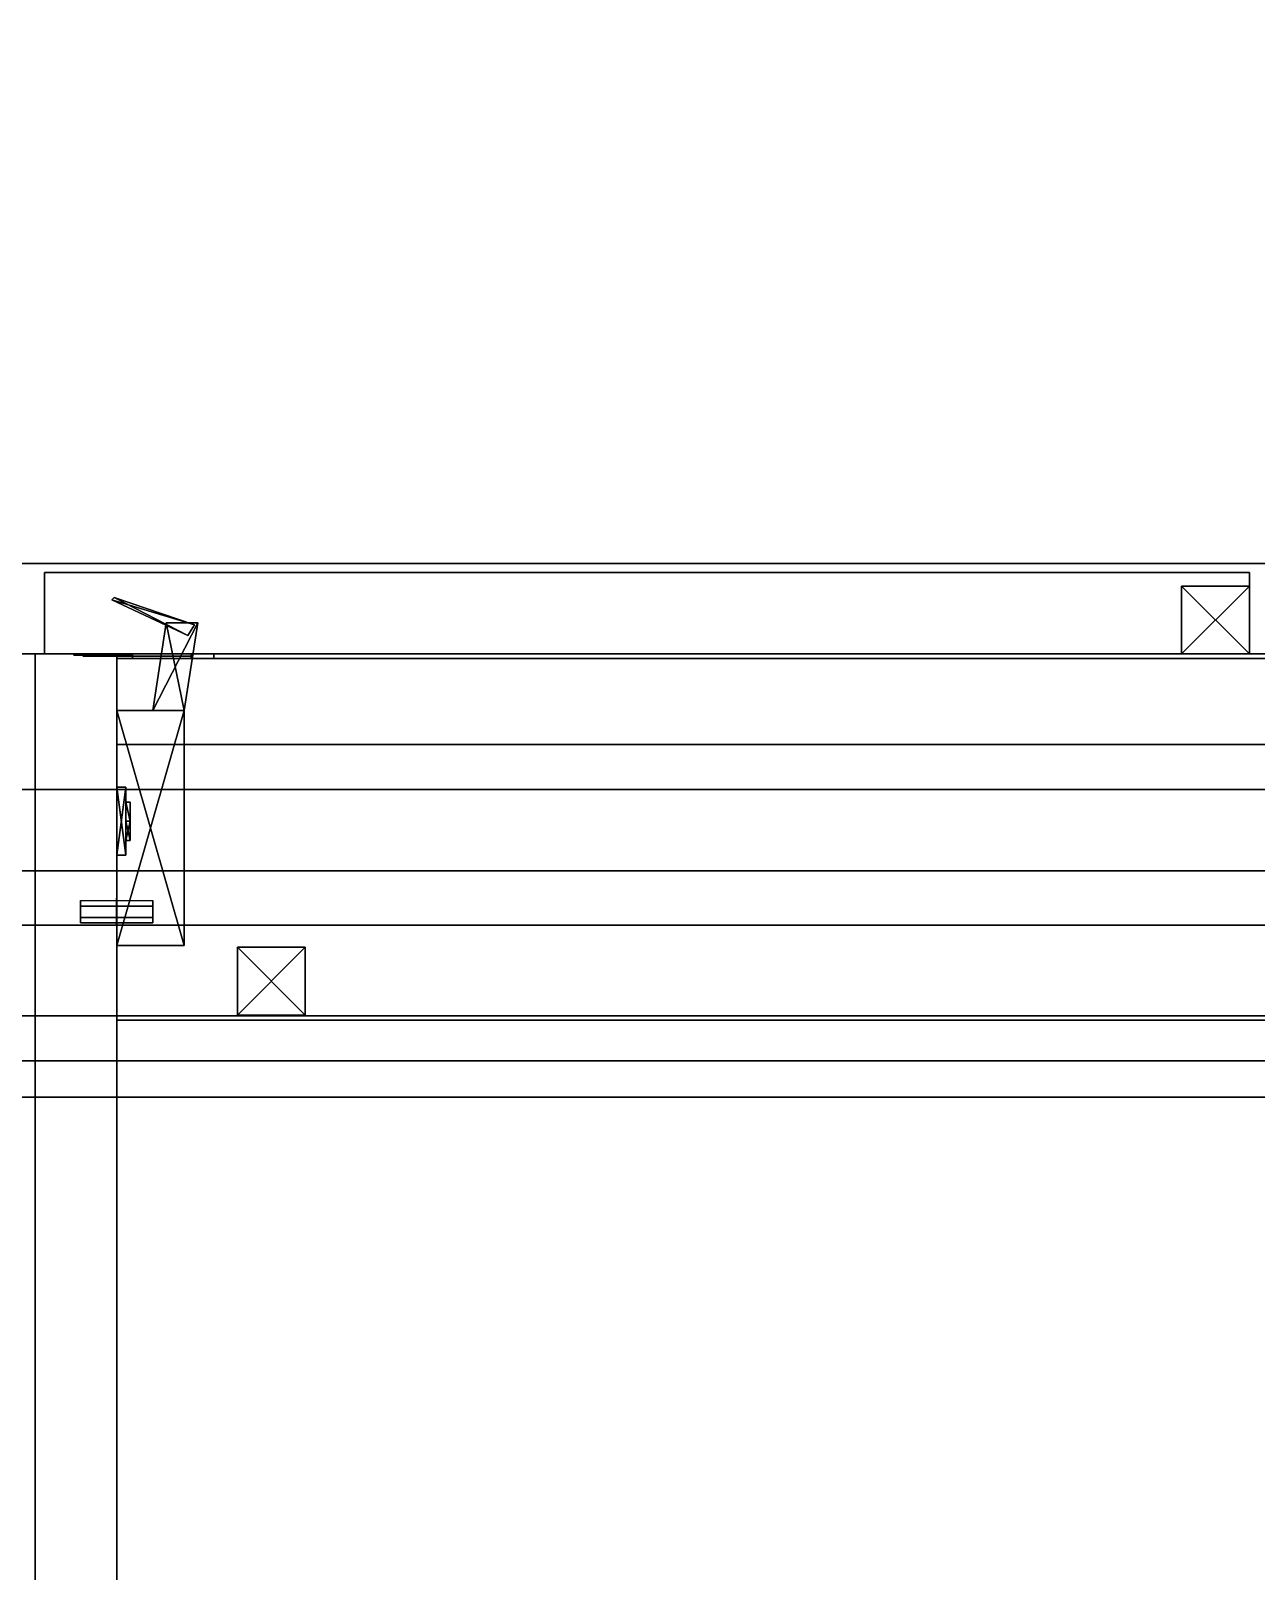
# Model space of a CAD drawing. Extents: x 0 to 7800, y -5130 to 1.
# Drawn here: x 2592.7 to 2863.7, y -1921.8 to -1581.2 of the extents above; entities that cross this region are included whole.
import ezdxf

# ---------------------------------------------------------------- set-up
doc = ezdxf.new("R2010")
doc.units = 0
for name, color, linetype in [('LAYER0', 7, 'CONTINUOUS'), ('LAYER1', 7, 'CONTINUOUS'), ('LAYER1083', 253, 'CONTINUOUS'), ('LAYER1085', 253, 'CONTINUOUS'), ('LAYER1086', 253, 'CONTINUOUS'), ('LAYER1087', 253, 'CONTINUOUS'), ('LAYER1091', 7, 'CONTINUOUS'), ('LAYER1132', 35, 'CONTINUOUS'), ('LAYER1138', 253, 'CONTINUOUS'), ('LAYER1140', 35, 'CONTINUOUS'), ('LAYER2', 7, 'CONTINUOUS'), ('LAYER321', 253, 'CONTINUOUS'), ('LAYER913', 7, 'CONTINUOUS'), ('LAYER930', 7, 'CONTINUOUS'), ('LAYER931', 7, 'CONTINUOUS'), ('LAYER934', 7, 'CONTINUOUS'), ('LAYER937', 254, 'CONTINUOUS'), ('LAYER939', 28, 'CONTINUOUS'), ('LAYER940', 253, 'CONTINUOUS'), ('LAYER941', 28, 'CONTINUOUS'), ('LAYER942', 253, 'CONTINUOUS'), ('LAYER943', 253, 'CONTINUOUS'), ('LAYER944', 253, 'CONTINUOUS'), ('LAYER945', 253, 'CONTINUOUS')]:
    doc.layers.add(name, color=color, linetype=linetype)

msp = doc.modelspace()

# ---------------------------------------------------------------- linework, layer by layer
at = {"layer": 'LAYER0'}
for points, invisible_edges in [([(1025.693, -1555.002, -5), (4030.693, -54.002, -5), (1412.693, -4773.002, -5), (1025.693, -1555.002, -5)], 7), ([(1025.693, -54.002), (1412.693, -4773.002), (4030.693, -54.002), (1025.693, -54.002)], 3), ([(1412.693, -4773.002, -5), (4030.693, -54.002, -5), (1412.693, -5130.002, -5), (1412.693, -4773.002, -5)], 3), ([(1412.693, -5130.002, -5), (4030.693, -54.002, -5), (2602.693, -4730.002, -5), (1412.693, -5130.002, -5)], 7), ([(4030.693, -54.002), (1412.693, -4773.002), (2602.693, -4730.002), (4030.693, -54.002)], 7), ([(2602.693, -4730.002, -5), (4030.693, -54.002, -5), (4030.693, -289.002, -5), (2602.693, -4730.002, -5)], 5), ([(4030.693, -54.002), (2602.693, -4730.002), (4030.693, -289.002), (4030.693, -54.002)], 3), ([(2602.693, -4730.002, -5), (4030.693, -289.002, -5), (4825.692, -4730.002, -5), (2602.693, -4730.002, -5)], 3), ([(4825.692, -4730.002), (4030.693, -289.002), (2602.693, -4730.002), (4825.692, -4730.002)], 3)]:
    msp.add_3dface(points, dxfattribs=dict(at, invisible_edges=invisible_edges))
at = {"layer": 'LAYER1'}
for points, invisible_edges in [([(1145.694, -1809), (1175.694, -1779), (3151.694, -1809), (1145.694, -1809)], 3), ([(1175.694, -1779, 10), (1145.694, -1809, 10), (3151.694, -1809, 10), (1175.694, -1779, 10)], 5), ([(3151.694, -1809), (1175.694, -1779), (3151.694, -1779), (3151.694, -1809)], 1), ([(1175.694, -1779, 10), (3151.694, -1779), (1175.694, -1779), (1175.694, -1779, 10)], 1), ([(3151.694, -1779), (1175.694, -1779, 10), (3151.694, -1779, 10), (3151.694, -1779)], 1), ([(1175.694, -1779, 10), (3151.694, -1809, 10), (3151.694, -1779, 10), (1175.694, -1779, 10)], 1), ([(3151.694, -1809, 10), (1145.694, -1809), (3151.694, -1809), (3151.694, -1809, 10)], 1), ([(1145.694, -1809), (3151.694, -1809, 10), (1145.694, -1809, 10), (1145.694, -1809)], 1)]:
    msp.add_3dface(points, dxfattribs=dict(at, invisible_edges=invisible_edges))
at = {"layer": 'LAYER1083'}
for points, invisible_edges in [([(3151.695, -1779, 2032), (1975.695, -2169, 2032), (1975.695, -1779, 2032), (3151.695, -1779, 2032)], 1), ([(1975.695, -2169, 2032), (3151.695, -1779, 2032), (3151.695, -1929, 2032), (1975.695, -2169, 2032)], 5), ([(1975.695, -1779, 2057), (3151.695, -1779, 2032), (1975.695, -1779, 2032), (1975.695, -1779, 2057)], 1), ([(3151.695, -1779, 2032), (1975.695, -1779, 2057), (3151.695, -1779, 2057), (3151.695, -1779, 2032)], 1), ([(4675.695, -2169, 2057), (1975.695, -1779, 2057), (1975.695, -2169, 2057), (4675.695, -2169, 2057)], 1), ([(1975.695, -1779, 2057), (4675.695, -2169, 2057), (3151.695, -1929, 2057), (1975.695, -1779, 2057)], 7), ([(3151.695, -1779, 2057), (1975.695, -1779, 2057), (3151.695, -1929, 2057), (3151.695, -1779, 2057)], 2)]:
    msp.add_3dface(points, dxfattribs=dict(at, invisible_edges=invisible_edges))
at = {"layer": 'LAYER1085', "invisible_edges": 1}
for points in [[(2575.695, -1779, 2057), (2593.695, -2169, 2057), (2575.695, -2169, 2057), (2575.695, -1779, 2057)], [(2593.695, -2169, 2057), (2575.695, -1779, 2057), (2593.695, -1779, 2057), (2593.695, -2169, 2057)], [(2593.695, -1779, 2557), (2575.695, -2169, 2557), (2593.695, -2169, 2557), (2593.695, -1779, 2557)], [(2575.695, -2169, 2557), (2593.695, -1779, 2557), (2575.695, -1779, 2557), (2575.695, -2169, 2557)], [(2575.695, -1779, 2057), (2593.695, -1779, 2557), (2593.695, -1779, 2057), (2575.695, -1779, 2057)], [(2593.695, -1779, 2557), (2575.695, -1779, 2057), (2575.695, -1779, 2557), (2593.695, -1779, 2557)], [(2593.695, -1779, 2557), (2593.695, -2169, 2057), (2593.695, -1779, 2057), (2593.695, -1779, 2557)], [(2593.695, -2169, 2057), (2593.695, -1779, 2557), (2593.695, -2169, 2557), (2593.695, -2169, 2057)]]:
    msp.add_3dface(points, dxfattribs=at)
at = {"layer": 'LAYER1086', "invisible_edges": 1}
for points in [[(2593.695, -1779, 2557), (3133.695, -2169, 2557), (3133.695, -1779, 2557), (2593.695, -1779, 2557)], [(3133.695, -2169, 2557), (2593.695, -1779, 2557), (2593.695, -2169, 2557), (3133.695, -2169, 2557)], [(2593.695, -1779, 2557), (2593.695, -2169, 2539), (2593.695, -2169, 2557), (2593.695, -1779, 2557)], [(2593.695, -2169, 2539), (2593.695, -1779, 2557), (2593.695, -1779, 2539), (2593.695, -2169, 2539)], [(3133.695, -1779, 2539), (2593.695, -1779, 2557), (3133.695, -1779, 2557), (3133.695, -1779, 2539)], [(2593.695, -1779, 2557), (3133.695, -1779, 2539), (2593.695, -1779, 2539), (2593.695, -1779, 2557)], [(2593.695, -2169, 2539), (3133.695, -1779, 2539), (3133.695, -2169, 2539), (2593.695, -2169, 2539)], [(3133.695, -1779, 2539), (2593.695, -2169, 2539), (2593.695, -1779, 2539), (3133.695, -1779, 2539)]]:
    msp.add_3dface(points, dxfattribs=at)
at = {"layer": 'LAYER1087', "invisible_edges": 1}
for points in [[(1993.695, -1799, 2557), (3134.695, -1817, 2557), (1993.695, -1817, 2557), (1993.695, -1799, 2557)], [(3134.695, -1817, 2557), (1993.695, -1799, 2557), (3134.695, -1799, 2557), (3134.695, -1817, 2557)], [(3134.695, -1799, 2657), (1993.695, -1817, 2657), (3134.695, -1817, 2657), (3134.695, -1799, 2657)], [(1993.695, -1817, 2657), (3134.695, -1799, 2657), (1993.695, -1799, 2657), (1993.695, -1817, 2657)], [(1993.695, -1799, 2557), (3134.695, -1799, 2657), (3134.695, -1799, 2557), (1993.695, -1799, 2557)], [(3134.695, -1799, 2657), (1993.695, -1799, 2557), (1993.695, -1799, 2657), (3134.695, -1799, 2657)], [(1993.695, -1817, 2657), (3134.695, -1817, 2557), (3134.695, -1817, 2657), (1993.695, -1817, 2657)], [(3134.695, -1817, 2557), (1993.695, -1817, 2657), (1993.695, -1817, 2557), (3134.695, -1817, 2557)]]:
    msp.add_3dface(points, dxfattribs=at)
at = {"layer": 'LAYER1091', "invisible_edges": 1}
for points in [[(2593.694, -2131.001, 180), (2575.694, -1719.001, 180), (2593.694, -1719.001, 180), (2593.694, -2131.001, 180)], [(2575.694, -1719.001, 180), (2593.694, -2131.001, 180), (2575.694, -2131.001, 180), (2575.694, -1719.001, 180)], [(2593.694, -1719.001, 880), (2575.694, -1719.001, 180), (2575.694, -1719.001, 880), (2593.694, -1719.001, 880)], [(2575.694, -1719.001, 180), (2593.694, -1719.001, 880), (2593.694, -1719.001, 180), (2575.694, -1719.001, 180)], [(2575.694, -2131.001, 880), (2593.694, -1719.001, 880), (2575.694, -1719.001, 880), (2575.694, -2131.001, 880)], [(2593.694, -1719.001, 880), (2575.694, -2131.001, 880), (2593.694, -2131.001, 880), (2593.694, -1719.001, 880)], [(2593.694, -1719.001, 880), (2593.694, -2131.001, 180), (2593.694, -1719.001, 180), (2593.694, -1719.001, 880)], [(2593.694, -2131.001, 180), (2593.694, -1719.001, 880), (2593.694, -2131.001, 880), (2593.694, -2131.001, 180)]]:
    msp.add_3dface(points, dxfattribs=at)
at = {"layer": 'LAYER1132'}
for points, invisible_edges in [([(1995.674, -1767), (1975.624, -1749), (3151.694, -1749), (1995.674, -1767)], 5), ([(1975.624, -1749, 180), (3151.694, -1749), (1975.624, -1749), (1975.624, -1749, 180)], 1), ([(3151.694, -1749), (1975.624, -1749, 180), (3151.694, -1749, 180), (3151.694, -1749)], 1), ([(1975.624, -1749, 180), (1995.674, -1767, 180), (3151.694, -1749, 180), (1975.624, -1749, 180)], 3), ([(1995.674, -1767), (3151.694, -1749), (3134.624, -1767), (1995.674, -1767)], 3), ([(3151.694, -1749, 180), (1995.674, -1767, 180), (3134.624, -1767, 180), (3151.694, -1749, 180)], 5), ([(3134.624, -1767, 180), (1995.674, -1767), (3134.624, -1767), (3134.624, -1767, 180)], 1), ([(1995.674, -1767), (3134.624, -1767, 180), (1995.674, -1767, 180), (1995.674, -1767)], 1)]:
    msp.add_3dface(points, dxfattribs=dict(at, invisible_edges=invisible_edges))
at = {"layer": 'LAYER1138'}
for points in [[(2638.378, -1798.87), (2638.378, -1798.87, 15), (2638.378, -1783.87), (2638.378, -1798.87)], [(2638.378, -1783.87), (2638.378, -1798.87, 15), (2638.378, -1783.87, 15), (2638.378, -1783.87)], [(2638.378, -1783.87), (2638.378, -1783.87, 15), (2653.378, -1783.87), (2638.378, -1783.87)], [(2653.378, -1783.87), (2638.378, -1783.87, 15), (2653.378, -1783.87, 15), (2653.378, -1783.87)], [(2638.378, -1798.87), (2638.378, -1783.87), (2653.378, -1798.87), (2638.378, -1798.87)], [(2653.378, -1798.87), (2638.378, -1783.87), (2653.378, -1783.87), (2653.378, -1798.87)], [(2653.378, -1798.87, 15), (2653.378, -1783.87, 15), (2638.378, -1798.87, 15), (2653.378, -1798.87, 15)], [(2638.378, -1798.87, 15), (2653.378, -1783.87, 15), (2638.378, -1783.87, 15), (2638.378, -1798.87, 15)], [(2653.378, -1798.87), (2653.378, -1783.87), (2653.378, -1798.87, 15), (2653.378, -1798.87)], [(2653.378, -1798.87, 15), (2653.378, -1783.87), (2653.378, -1783.87, 15), (2653.378, -1798.87, 15)], [(2653.378, -1798.87), (2653.378, -1798.87, 15), (2638.378, -1798.87), (2653.378, -1798.87)], [(2638.378, -1798.87), (2653.378, -1798.87, 15), (2638.378, -1798.87, 15), (2638.378, -1798.87)]]:
    msp.add_3dface(points, dxfattribs=at)
at = {"layer": 'LAYER1140', "invisible_edges": 1}
for points in [[(3151.694, -1699, 880), (1975.694, -2299, 880), (1975.694, -1699, 880), (3151.694, -1699, 880)], [(1975.694, -2299, 880), (3151.694, -1699, 880), (3151.694, -2299, 880), (1975.694, -2299, 880)], [(1975.694, -1699, 930), (3151.694, -1699, 880), (1975.694, -1699, 880), (1975.694, -1699, 930)], [(3151.694, -1699, 880), (1975.694, -1699, 930), (3151.694, -1699, 930), (3151.694, -1699, 880)], [(3151.694, -2299, 930), (1975.694, -1699, 930), (1975.694, -2299, 930), (3151.694, -2299, 930)], [(1975.694, -1699, 930), (3151.694, -2299, 930), (3151.694, -1699, 930), (1975.694, -1699, 930)]]:
    msp.add_3dface(points, dxfattribs=at)
at = {"layer": 'LAYER321', "invisible_edges": 1}
for points in [[(1825.696, -1779, -50), (4525.696, -2169, -50), (4525.696, -1779, -50), (1825.696, -1779, -50)], [(4525.696, -2169, -50), (1825.696, -1779, -50), (1825.696, -2169, -50), (4525.696, -2169, -50)], [(4525.696, -1779, -75), (1825.696, -1779, -50), (4525.696, -1779, -50), (4525.696, -1779, -75)], [(1825.696, -1779, -50), (4525.696, -1779, -75), (1825.696, -1779, -75), (1825.696, -1779, -50)], [(1825.696, -2169, -75), (4525.696, -1779, -75), (4525.696, -2169, -75), (1825.696, -2169, -75)], [(4525.696, -1779, -75), (1825.696, -2169, -75), (1825.696, -1779, -75), (4525.696, -1779, -75)]]:
    msp.add_3dface(points, dxfattribs=at)
at = {"layer": 'LAYER913', "invisible_edges": 1}
for points in [[(2611.694, -2131.001, 180), (2593.694, -1719.001, 180), (2611.694, -1719.001, 180), (2611.694, -2131.001, 180)], [(2593.694, -1719.001, 180), (2611.694, -2131.001, 180), (2593.694, -2131.001, 180), (2593.694, -1719.001, 180)], [(2593.694, -1719.001, 180), (2611.694, -1719.001, 880), (2611.694, -1719.001, 180), (2593.694, -1719.001, 180)], [(2611.694, -1719.001, 880), (2593.694, -1719.001, 180), (2593.694, -1719.001, 880), (2611.694, -1719.001, 880)], [(2593.694, -2131.001, 880), (2611.694, -1719.001, 880), (2593.694, -1719.001, 880), (2593.694, -2131.001, 880)], [(2611.694, -1719.001, 880), (2593.694, -2131.001, 880), (2611.694, -2131.001, 880), (2611.694, -1719.001, 880)], [(2593.694, -1719.001, 180), (2593.694, -2131.001, 880), (2593.694, -1719.001, 880), (2593.694, -1719.001, 180)], [(2593.694, -2131.001, 880), (2593.694, -1719.001, 180), (2593.694, -2131.001, 180), (2593.694, -2131.001, 880)], [(2611.694, -2131.001, 180), (2611.694, -1719.001, 880), (2611.694, -2131.001, 880), (2611.694, -2131.001, 180)], [(2611.694, -1719.001, 880), (2611.694, -2131.001, 180), (2611.694, -1719.001, 180), (2611.694, -1719.001, 880)]]:
    msp.add_3dface(points, dxfattribs=at)
at = {"layer": 'LAYER930', "invisible_edges": 1}
for points in [[(2611.694, -2131.001, 181), (3115.694, -1719.001, 181), (3115.694, -2131.001, 181), (2611.694, -2131.001, 181)], [(3115.694, -1719.001, 181), (2611.694, -2131.001, 181), (2611.694, -1719.001, 181), (3115.694, -1719.001, 181)], [(2611.694, -1719.001, 199), (3115.694, -1719.001, 181), (2611.694, -1719.001, 181), (2611.694, -1719.001, 199)], [(3115.694, -1719.001, 181), (2611.694, -1719.001, 199), (3115.694, -1719.001, 199), (3115.694, -1719.001, 181)], [(2611.694, -2131.001, 181), (2611.694, -1719.001, 199), (2611.694, -1719.001, 181), (2611.694, -2131.001, 181)], [(2611.694, -1719.001, 199), (2611.694, -2131.001, 181), (2611.694, -2131.001, 199), (2611.694, -1719.001, 199)], [(2611.694, -1719.001, 199), (3115.694, -2131.001, 199), (3115.694, -1719.001, 199), (2611.694, -1719.001, 199)], [(3115.694, -2131.001, 199), (2611.694, -1719.001, 199), (2611.694, -2131.001, 199), (3115.694, -2131.001, 199)]]:
    msp.add_3dface(points, dxfattribs=at)
at = {"layer": 'LAYER931', "invisible_edges": 1}
for points in [[(2611.694, -1800.001, 861.5), (3115.694, -1720.001, 861.5), (3115.694, -1800.001, 861.5), (2611.694, -1800.001, 861.5)], [(3115.694, -1720.001, 861.5), (2611.694, -1800.001, 861.5), (2611.694, -1720.001, 861.5), (3115.694, -1720.001, 861.5)], [(2611.694, -1720.001, 879.5), (3115.694, -1720.001, 861.5), (2611.694, -1720.001, 861.5), (2611.694, -1720.001, 879.5)], [(3115.694, -1720.001, 861.5), (2611.694, -1720.001, 879.5), (3115.694, -1720.001, 879.5), (3115.694, -1720.001, 861.5)], [(2611.694, -1800.001, 861.5), (2611.694, -1720.001, 879.5), (2611.694, -1720.001, 861.5), (2611.694, -1800.001, 861.5)], [(2611.694, -1720.001, 879.5), (2611.694, -1800.001, 861.5), (2611.694, -1800.001, 879.5), (2611.694, -1720.001, 879.5)], [(2611.694, -1720.001, 879.5), (3115.694, -1800.001, 879.5), (3115.694, -1720.001, 879.5), (2611.694, -1720.001, 879.5)], [(3115.694, -1800.001, 879.5), (2611.694, -1720.001, 879.5), (2611.694, -1800.001, 879.5), (3115.694, -1800.001, 879.5)], [(3115.694, -1800.001, 879.5), (2611.694, -1800.001, 861.5), (3115.694, -1800.001, 861.5), (3115.694, -1800.001, 879.5)], [(2611.694, -1800.001, 861.5), (3115.694, -1800.001, 879.5), (2611.694, -1800.001, 879.5), (2611.694, -1800.001, 861.5)]]:
    msp.add_3dface(points, dxfattribs=at)
at = {"layer": 'LAYER934', "invisible_edges": 1}
for points in [[(2611.694, -2106.401, 530.5), (3115.694, -1739.001, 530.5), (3115.694, -2106.401, 530.5), (2611.694, -2106.401, 530.5)], [(3115.694, -1739.001, 530.5), (2611.694, -2106.401, 530.5), (2611.694, -1739.001, 530.5), (3115.694, -1739.001, 530.5)], [(2611.694, -1739.001, 548.5), (3115.694, -1739.001, 530.5), (2611.694, -1739.001, 530.5), (2611.694, -1739.001, 548.5)], [(3115.694, -1739.001, 530.5), (2611.694, -1739.001, 548.5), (3115.694, -1739.001, 548.5), (3115.694, -1739.001, 530.5)], [(2611.694, -2106.401, 530.5), (2611.694, -1739.001, 548.5), (2611.694, -1739.001, 530.5), (2611.694, -2106.401, 530.5)], [(2611.694, -1739.001, 548.5), (2611.694, -2106.401, 530.5), (2611.694, -2106.401, 548.5), (2611.694, -1739.001, 548.5)], [(2611.694, -1739.001, 548.5), (3115.694, -2106.401, 548.5), (3115.694, -1739.001, 548.5), (2611.694, -1739.001, 548.5)], [(3115.694, -2106.401, 548.5), (2611.694, -1739.001, 548.5), (2611.694, -2106.401, 548.5), (3115.694, -2106.401, 548.5)]]:
    msp.add_3dface(points, dxfattribs=at)
at = {"layer": 'LAYER937'}
for points in [[(2603.694, -1773.501, 528), (2603.694, -1778.501, 528), (2603.694, -1777.251, 530.165), (2603.694, -1774.751, 530.165)], [(2603.694, -1773.501, 528), (2603.694, -1774.751, 525.8349), (2603.694, -1777.251, 525.8349), (2603.694, -1778.501, 528)], [(2611.644, -1779.001, 528), (2611.644, -1773.001, 528), (2611.644, -1774.501, 530.5981), (2611.644, -1777.501, 530.5981)], [(2611.644, -1779.001, 528), (2611.644, -1773.001, 528), (2611.644, -1774.501, 525.4019), (2611.644, -1777.501, 525.4019)], [(2611.744, -1779.001, 528), (2611.744, -1773.001, 528), (2611.744, -1774.501, 530.5981), (2611.744, -1777.501, 530.5981)], [(2611.744, -1779.001, 528), (2611.744, -1773.001, 528), (2611.744, -1774.501, 525.4019), (2611.744, -1777.501, 525.4019)], [(2619.694, -1773.501, 528), (2619.694, -1778.501, 528), (2619.694, -1777.251, 530.165), (2619.694, -1774.751, 530.165)], [(2619.694, -1773.501, 528), (2619.694, -1774.751, 525.8349), (2619.694, -1777.251, 525.8349), (2619.694, -1778.501, 528)]]:
    msp.add_3dface(points, dxfattribs=at)
at = {"layer": 'LAYER939'}
for points, invisible_edges in [([(2603.184, -1719.251, 278.0251), (2602.194, -1719.251, 283), (2604.194, -1719.251, 283), (2604.194, -1719.251, 277.5)], 10), ([(2602.194, -1719.251, 283), (2603.184, -1719.251, 287.9749), (2604.194, -1719.251, 288.5), (2604.194, -1719.251, 283)], 10), ([(2606.002, -1719.251, 273.8076), (2603.184, -1719.251, 278.0251), (2604.194, -1719.251, 277.5), (2607.694, -1719.251, 277.5)], 10), ([(2603.184, -1719.251, 287.9749), (2606.002, -1719.251, 292.1924), (2607.694, -1719.251, 288.5), (2604.194, -1719.251, 288.5)], 10), ([(2604.194, -1719.501, 288.5), (2604.194, -1719.501, 277.5), (2611.194, -1719.501, 277.5), (2610.985, -1719.501, 288.3167)], 4), ([(2610.219, -1719.251, 270.9896), (2606.002, -1719.251, 273.8076), (2607.694, -1719.251, 277.5), (2611.194, -1719.251, 277.5)], 10), ([(2606.002, -1719.251, 292.1924), (2610.219, -1719.251, 295.0104), (2611.194, -1719.251, 288.5), (2607.694, -1719.251, 288.5)], 10), ([(2615.194, -1719.251, 270), (2610.219, -1719.251, 270.9896), (2611.194, -1719.251, 277.5), (2615.194, -1719.251, 274)], 2), ([(2610.219, -1719.251, 295.0104), (2615.194, -1719.251, 296), (2615.194, -1719.251, 292), (2611.194, -1719.251, 288.5)], 8), ([(2610.985, -1719.501, 288.3167), (2611.194, -1719.501, 277.5), (2615.194, -1719.501, 274), (2615.194, -1719.501, 292)], 5), ([(2615.194, -1719.501, 292), (2615.194, -1719.501, 274), (2628.194, -1719.501, 274), (2628.194, -1719.501, 292)], 1), ([(2633.194, -1720.001, 262), (2628.194, -1720.001, 274), (2615.194, -1720.001, 274), (2615.194, -1720.001, 262)], 1), ([(2633.194, -1720.001, 304), (2628.194, -1720.001, 292), (2615.194, -1720.001, 292), (2615.194, -1720.001, 304)], 1), ([(2633.194, -1720.001, 304), (2633.194, -1720.001, 262), (2628.194, -1720.001, 274), (2628.194, -1720.001, 292)], 10)]:
    msp.add_3dface(points, dxfattribs=dict(at, invisible_edges=invisible_edges))
for points in [[(2615.194, -1719.001, 274), (2615.194, -1719.001, 262), (2615.194, -1719.001, 274)], [(2615.194, -1719.001, 292), (2615.194, -1719.001, 304), (2615.194, -1719.001, 292)], [(2628.194, -1720.001, 274), (2628.194, -1719.001, 274), (2615.194, -1719.001, 274), (2615.194, -1720.001, 274)], [(2615.194, -1720.001, 274), (2615.194, -1719.001, 274), (2615.194, -1719.001, 262), (2615.194, -1720.001, 262)], [(2615.194, -1720.001, 262), (2615.194, -1719.001, 262), (2633.194, -1719.001, 262), (2633.194, -1720.001, 262)], [(2628.194, -1720.001, 292), (2628.194, -1719.001, 292), (2615.194, -1719.001, 292), (2615.194, -1720.001, 292)], [(2615.194, -1720.001, 292), (2615.194, -1719.001, 292), (2615.194, -1719.001, 304), (2615.194, -1720.001, 304)], [(2615.194, -1720.001, 304), (2615.194, -1719.001, 304), (2633.194, -1719.001, 304), (2633.194, -1720.001, 304)], [(2633.194, -1719.001, 262), (2615.194, -1719.001, 262), (2615.194, -1719.001, 304), (2633.194, -1719.001, 304)], [(2628.194, -1719.001, 274), (2628.194, -1719.001, 292), (2628.194, -1719.001, 274)], [(2628.194, -1720.001, 274), (2628.194, -1719.001, 274), (2628.194, -1719.001, 292), (2628.194, -1720.001, 292)], [(2633.194, -1720.001, 304), (2633.194, -1719.001, 304), (2633.194, -1720.001, 304)], [(2633.194, -1719.001, 262), (2633.194, -1719.001, 304), (2633.194, -1720.001, 304), (2633.194, -1720.001, 262)], [(2633.194, -1720.001, 262), (2615.194, -1720.001, 262), (2615.194, -1720.001, 262), (2633.194, -1720.001, 262)], [(2633.194, -1720.001, 304), (2615.194, -1720.001, 304), (2615.194, -1720.001, 304), (2633.194, -1720.001, 304)]]:
    msp.add_3dface(points, dxfattribs=at)
at = {"layer": 'LAYER940'}
for points in [[(2610.612, -1707.078, 277.3477), (2611.104, -1706.501, 277.3477), (2627.386, -1714.926, 277.3477), (2610.612, -1707.078, 277.3477)], [(2610.612, -1707.078, 288.652), (2628.876, -1712.545, 288.652), (2611.104, -1706.501, 288.652), (2610.612, -1707.078, 288.652)], [(2627.386, -1714.926, 288.652), (2628.876, -1712.545, 288.652), (2610.612, -1707.078, 288.652), (2627.386, -1714.926, 288.652)], [(2627.386, -1714.926, 277.3477), (2611.104, -1706.501, 277.3477), (2628.876, -1712.545, 277.3477), (2627.386, -1714.926, 277.3477)], [(2611.104, -1706.501, 277.3477), (2611.104, -1706.501, 288.652), (2628.876, -1712.545, 277.3477), (2611.104, -1706.501, 277.3477)], [(2628.876, -1712.545, 277.3477), (2611.104, -1706.501, 288.652), (2628.876, -1712.545, 288.652), (2628.876, -1712.545, 277.3477)], [(2622.636, -1712.136, 276.2174), (2629.6, -1712.136, 276.2174), (2619.652, -1731.501, 276.2174), (2622.636, -1712.136, 276.2174)], [(2619.652, -1731.501, 276.2174), (2629.6, -1712.136, 276.2174), (2626.615, -1731.501, 276.2174), (2619.652, -1731.501, 276.2174)], [(2619.652, -1731.501, 289.7826), (2626.615, -1731.501, 289.7826), (2622.636, -1712.136, 289.7826), (2619.652, -1731.501, 289.7826)], [(2622.636, -1712.136, 289.7826), (2626.615, -1731.501, 289.7826), (2629.6, -1712.136, 289.7826), (2622.636, -1712.136, 289.7826)], [(2629.6, -1712.136, 276.2174), (2629.6, -1712.136, 289.7826), (2626.615, -1731.501, 276.2174), (2629.6, -1712.136, 276.2174)], [(2626.615, -1731.501, 276.2174), (2629.6, -1712.136, 289.7826), (2626.615, -1731.501, 289.7826), (2626.615, -1731.501, 276.2174)], [(2611.694, -1731.501, 276.2174), (2626.615, -1731.501, 276.2174), (2611.694, -1783.501, 276.2174), (2611.694, -1731.501, 276.2174)], [(2611.694, -1783.501, 276.2174), (2626.615, -1731.501, 276.2174), (2626.615, -1783.501, 276.2174), (2611.694, -1783.501, 276.2174)], [(2611.694, -1783.501, 289.7826), (2626.615, -1783.501, 289.7826), (2611.694, -1731.501, 289.7826), (2611.694, -1783.501, 289.7826)], [(2611.694, -1731.501, 289.7826), (2626.615, -1783.501, 289.7826), (2626.615, -1731.501, 289.7826), (2611.694, -1731.501, 289.7826)], [(2626.615, -1731.501, 276.2174), (2626.615, -1731.501, 289.7826), (2626.615, -1783.501, 276.2174), (2626.615, -1731.501, 276.2174)], [(2626.615, -1783.501, 276.2174), (2626.615, -1731.501, 289.7826), (2626.615, -1783.501, 289.7826), (2626.615, -1783.501, 276.2174)], [(2613.684, -1748.501, 309), (2611.694, -1748.501, 309), (2611.694, -1763.501, 309), (2613.684, -1748.501, 309)], [(2613.684, -1748.501, 309), (2611.694, -1763.501, 309), (2613.684, -1763.501, 309), (2613.684, -1748.501, 309)], [(2613.684, -1763.501, 257), (2611.694, -1763.501, 257), (2611.694, -1748.501, 257), (2613.684, -1763.501, 257)], [(2613.684, -1763.501, 257), (2611.694, -1748.501, 257), (2613.684, -1748.501, 257), (2613.684, -1763.501, 257)], [(2611.694, -1748.501, 257), (2611.694, -1748.501, 309), (2613.684, -1748.501, 309), (2611.694, -1748.501, 257)], [(2611.694, -1748.501, 257), (2613.684, -1748.501, 309), (2613.684, -1748.501, 257), (2611.694, -1748.501, 257)], [(2613.684, -1748.501, 257), (2613.684, -1748.501, 309), (2613.684, -1763.501, 309), (2613.684, -1748.501, 257)], [(2613.684, -1748.501, 257), (2613.684, -1763.501, 309), (2613.684, -1763.501, 257), (2613.684, -1748.501, 257)], [(2614.678, -1751.758, 301.0869), (2614.678, -1756.001, 296.2909), (2613.684, -1751.758, 301.0869), (2614.678, -1751.758, 301.0869)], [(2613.684, -1751.758, 301.0869), (2614.678, -1756.001, 296.2909), (2613.684, -1756.001, 296.2909), (2613.684, -1751.758, 301.0869)], [(2613.684, -1756.001, 305.883), (2613.684, -1756.001, 296.2909), (2613.684, -1751.758, 301.0869), (2613.684, -1756.001, 305.883)], [(2613.684, -1756.001, 305.883), (2614.678, -1756.001, 305.883), (2613.684, -1751.758, 301.0869), (2613.684, -1756.001, 305.883)], [(2613.684, -1751.758, 301.0869), (2614.678, -1756.001, 305.883), (2614.678, -1751.758, 301.0869), (2613.684, -1751.758, 301.0869)], [(2614.678, -1751.758, 264.9131), (2614.678, -1756.001, 260.117), (2613.684, -1751.758, 264.9131), (2614.678, -1751.758, 264.9131)], [(2613.684, -1751.758, 264.9131), (2614.678, -1756.001, 260.117), (2613.684, -1756.001, 260.117), (2613.684, -1751.758, 264.9131)], [(2613.684, -1756.001, 269.7091), (2613.684, -1756.001, 260.117), (2613.684, -1751.758, 264.9131), (2613.684, -1756.001, 269.7091)], [(2613.684, -1756.001, 269.7091), (2614.678, -1756.001, 269.7091), (2613.684, -1751.758, 264.9131), (2613.684, -1756.001, 269.7091)], [(2613.684, -1751.758, 264.9131), (2614.678, -1756.001, 269.7091), (2614.678, -1751.758, 264.9131), (2613.684, -1751.758, 264.9131)], [(2614.678, -1756.001, 305.883), (2614.678, -1760.244, 301.0869), (2614.678, -1751.758, 301.0869), (2614.678, -1756.001, 305.883)], [(2614.678, -1751.758, 301.0869), (2614.678, -1760.244, 301.0869), (2614.678, -1756.001, 296.2909), (2614.678, -1751.758, 301.0869)], [(2614.678, -1756.001, 269.7091), (2614.678, -1760.244, 264.9131), (2614.678, -1751.758, 264.9131), (2614.678, -1756.001, 269.7091)], [(2614.678, -1751.758, 264.9131), (2614.678, -1760.244, 264.9131), (2614.678, -1756.001, 260.117), (2614.678, -1751.758, 264.9131)], [(2614.678, -1756.001, 296.2909), (2614.678, -1760.244, 301.0869), (2613.684, -1756.001, 296.2909), (2614.678, -1756.001, 296.2909)], [(2613.684, -1756.001, 296.2909), (2614.678, -1760.244, 301.0869), (2613.684, -1760.244, 301.0869), (2613.684, -1756.001, 296.2909)], [(2614.678, -1760.244, 301.0869), (2614.678, -1756.001, 305.883), (2613.684, -1760.244, 301.0869), (2614.678, -1760.244, 301.0869)], [(2613.684, -1760.244, 301.0869), (2614.678, -1756.001, 305.883), (2613.684, -1756.001, 305.883), (2613.684, -1760.244, 301.0869)], [(2613.684, -1756.001, 305.883), (2613.684, -1760.244, 301.0869), (2613.684, -1756.001, 296.2909), (2613.684, -1756.001, 305.883)], [(2614.678, -1756.001, 260.117), (2614.678, -1760.244, 264.9131), (2613.684, -1756.001, 260.117), (2614.678, -1756.001, 260.117)], [(2613.684, -1756.001, 260.117), (2614.678, -1760.244, 264.9131), (2613.684, -1760.244, 264.9131), (2613.684, -1756.001, 260.117)], [(2614.678, -1760.244, 264.9131), (2614.678, -1756.001, 269.7091), (2613.684, -1760.244, 264.9131), (2614.678, -1760.244, 264.9131)], [(2613.684, -1760.244, 264.9131), (2614.678, -1756.001, 269.7091), (2613.684, -1756.001, 269.7091), (2613.684, -1760.244, 264.9131)], [(2613.684, -1756.001, 269.7091), (2613.684, -1760.244, 264.9131), (2613.684, -1756.001, 260.117), (2613.684, -1756.001, 269.7091)], [(2613.684, -1763.501, 309), (2611.694, -1763.501, 309), (2611.694, -1763.501, 257), (2613.684, -1763.501, 309)], [(2613.684, -1763.501, 309), (2611.694, -1763.501, 257), (2613.684, -1763.501, 257), (2613.684, -1763.501, 309)], [(2611.694, -1783.501, 276.2174), (2626.615, -1783.501, 276.2174), (2611.694, -1783.501, 289.7826), (2611.694, -1783.501, 276.2174)], [(2611.694, -1783.501, 289.7826), (2626.615, -1783.501, 276.2174), (2626.615, -1783.501, 289.7826), (2611.694, -1783.501, 289.7826)]]:
    msp.add_3dface(points, dxfattribs=at)
at = {"layer": 'LAYER941'}
for points, invisible_edges in [([(2603.184, -1719.251, 772.0251), (2602.194, -1719.251, 777), (2604.194, -1719.251, 777), (2604.194, -1719.251, 771.5)], 10), ([(2602.194, -1719.251, 777), (2603.184, -1719.251, 781.9749), (2604.194, -1719.251, 782.5), (2604.194, -1719.251, 777)], 10), ([(2606.002, -1719.251, 767.8076), (2603.184, -1719.251, 772.0251), (2604.194, -1719.251, 771.5), (2607.694, -1719.251, 771.5)], 10), ([(2603.184, -1719.251, 781.9749), (2606.002, -1719.251, 786.1924), (2607.694, -1719.251, 782.5), (2604.194, -1719.251, 782.5)], 10), ([(2604.194, -1719.501, 782.5), (2604.194, -1719.501, 771.5), (2611.194, -1719.501, 771.5), (2610.985, -1719.501, 782.3167)], 4), ([(2610.219, -1719.251, 764.9896), (2606.002, -1719.251, 767.8076), (2607.694, -1719.251, 771.5), (2611.194, -1719.251, 771.5)], 10), ([(2606.002, -1719.251, 786.1924), (2610.219, -1719.251, 789.0104), (2611.194, -1719.251, 782.5), (2607.694, -1719.251, 782.5)], 10), ([(2615.194, -1719.251, 764), (2610.219, -1719.251, 764.9896), (2611.194, -1719.251, 771.5), (2615.194, -1719.251, 768)], 2), ([(2610.219, -1719.251, 789.0104), (2615.194, -1719.251, 790), (2615.194, -1719.251, 786), (2611.194, -1719.251, 782.5)], 8), ([(2610.985, -1719.501, 782.3167), (2611.194, -1719.501, 771.5), (2615.194, -1719.501, 768), (2615.194, -1719.501, 786)], 5), ([(2615.194, -1719.501, 786), (2615.194, -1719.501, 768), (2628.194, -1719.501, 768), (2628.194, -1719.501, 786)], 1), ([(2633.194, -1720.001, 756), (2628.194, -1720.001, 768), (2615.194, -1720.001, 768), (2615.194, -1720.001, 756)], 1), ([(2633.194, -1720.001, 798), (2628.194, -1720.001, 786), (2615.194, -1720.001, 786), (2615.194, -1720.001, 798)], 1), ([(2633.194, -1720.001, 798), (2633.194, -1720.001, 756), (2628.194, -1720.001, 768), (2628.194, -1720.001, 786)], 10)]:
    msp.add_3dface(points, dxfattribs=dict(at, invisible_edges=invisible_edges))
for points in [[(2615.194, -1719.001, 768), (2615.194, -1719.001, 756), (2615.194, -1719.001, 768)], [(2615.194, -1719.001, 786), (2615.194, -1719.001, 798), (2615.194, -1719.001, 786)], [(2628.194, -1720.001, 768), (2628.194, -1719.001, 768), (2615.194, -1719.001, 768), (2615.194, -1720.001, 768)], [(2615.194, -1720.001, 768), (2615.194, -1719.001, 768), (2615.194, -1719.001, 756), (2615.194, -1720.001, 756)], [(2615.194, -1720.001, 756), (2615.194, -1719.001, 756), (2633.194, -1719.001, 756), (2633.194, -1720.001, 756)], [(2628.194, -1720.001, 786), (2628.194, -1719.001, 786), (2615.194, -1719.001, 786), (2615.194, -1720.001, 786)], [(2615.194, -1720.001, 786), (2615.194, -1719.001, 786), (2615.194, -1719.001, 798), (2615.194, -1720.001, 798)], [(2615.194, -1720.001, 798), (2615.194, -1719.001, 798), (2633.194, -1719.001, 798), (2633.194, -1720.001, 798)], [(2633.194, -1719.001, 756), (2615.194, -1719.001, 756), (2615.194, -1719.001, 798), (2633.194, -1719.001, 798)], [(2628.194, -1719.001, 768), (2628.194, -1719.001, 786), (2628.194, -1719.001, 768)], [(2628.194, -1720.001, 768), (2628.194, -1719.001, 768), (2628.194, -1719.001, 786), (2628.194, -1720.001, 786)], [(2633.194, -1720.001, 798), (2633.194, -1719.001, 798), (2633.194, -1720.001, 798)], [(2633.194, -1719.001, 756), (2633.194, -1719.001, 798), (2633.194, -1720.001, 798), (2633.194, -1720.001, 756)], [(2633.194, -1720.001, 756), (2615.194, -1720.001, 756), (2615.194, -1720.001, 756), (2633.194, -1720.001, 756)], [(2633.194, -1720.001, 798), (2615.194, -1720.001, 798), (2615.194, -1720.001, 798), (2633.194, -1720.001, 798)]]:
    msp.add_3dface(points, dxfattribs=at)
at = {"layer": 'LAYER942'}
for points in [[(2610.612, -1707.078, 771.3477), (2611.104, -1706.501, 771.3477), (2627.386, -1714.926, 771.3477), (2610.612, -1707.078, 771.3477)], [(2610.612, -1707.078, 782.652), (2628.876, -1712.545, 782.652), (2611.104, -1706.501, 782.652), (2610.612, -1707.078, 782.652)], [(2627.386, -1714.926, 782.652), (2628.876, -1712.545, 782.652), (2610.612, -1707.078, 782.652), (2627.386, -1714.926, 782.652)], [(2627.386, -1714.926, 771.3477), (2611.104, -1706.501, 771.3477), (2628.876, -1712.545, 771.3477), (2627.386, -1714.926, 771.3477)], [(2611.104, -1706.501, 771.3477), (2611.104, -1706.501, 782.652), (2628.876, -1712.545, 771.3477), (2611.104, -1706.501, 771.3477)], [(2628.876, -1712.545, 771.3477), (2611.104, -1706.501, 782.652), (2628.876, -1712.545, 782.652), (2628.876, -1712.545, 771.3477)], [(2622.636, -1712.136, 770.2174), (2629.6, -1712.136, 770.2174), (2619.652, -1731.501, 770.2174), (2622.636, -1712.136, 770.2174)], [(2619.652, -1731.501, 770.2174), (2629.6, -1712.136, 770.2174), (2626.615, -1731.501, 770.2174), (2619.652, -1731.501, 770.2174)], [(2619.652, -1731.501, 783.7826), (2626.615, -1731.501, 783.7826), (2622.636, -1712.136, 783.7826), (2619.652, -1731.501, 783.7826)], [(2622.636, -1712.136, 783.7826), (2626.615, -1731.501, 783.7826), (2629.6, -1712.136, 783.7826), (2622.636, -1712.136, 783.7826)], [(2629.6, -1712.136, 770.2174), (2629.6, -1712.136, 783.7826), (2626.615, -1731.501, 770.2174), (2629.6, -1712.136, 770.2174)], [(2626.615, -1731.501, 770.2174), (2629.6, -1712.136, 783.7826), (2626.615, -1731.501, 783.7826), (2626.615, -1731.501, 770.2174)], [(2611.694, -1731.501, 770.2174), (2626.615, -1731.501, 770.2174), (2611.694, -1783.501, 770.2174), (2611.694, -1731.501, 770.2174)], [(2611.694, -1783.501, 770.2174), (2626.615, -1731.501, 770.2174), (2626.615, -1783.501, 770.2174), (2611.694, -1783.501, 770.2174)], [(2611.694, -1783.501, 783.7826), (2626.615, -1783.501, 783.7826), (2611.694, -1731.501, 783.7826), (2611.694, -1783.501, 783.7826)], [(2611.694, -1731.501, 783.7826), (2626.615, -1783.501, 783.7826), (2626.615, -1731.501, 783.7826), (2611.694, -1731.501, 783.7826)], [(2626.615, -1731.501, 770.2174), (2626.615, -1731.501, 783.7826), (2626.615, -1783.501, 770.2174), (2626.615, -1731.501, 770.2174)], [(2626.615, -1783.501, 770.2174), (2626.615, -1731.501, 783.7826), (2626.615, -1783.501, 783.7826), (2626.615, -1783.501, 770.2174)], [(2613.684, -1748.501, 803), (2611.694, -1748.501, 803), (2611.694, -1763.501, 803), (2613.684, -1748.501, 803)], [(2613.684, -1748.501, 803), (2611.694, -1763.501, 803), (2613.684, -1763.501, 803), (2613.684, -1748.501, 803)], [(2613.684, -1763.501, 751), (2611.694, -1763.501, 751), (2611.694, -1748.501, 751), (2613.684, -1763.501, 751)], [(2613.684, -1763.501, 751), (2611.694, -1748.501, 751), (2613.684, -1748.501, 751), (2613.684, -1763.501, 751)], [(2611.694, -1748.501, 751), (2611.694, -1748.501, 803), (2613.684, -1748.501, 803), (2611.694, -1748.501, 751)], [(2611.694, -1748.501, 751), (2613.684, -1748.501, 803), (2613.684, -1748.501, 751), (2611.694, -1748.501, 751)], [(2613.684, -1748.501, 751), (2613.684, -1748.501, 803), (2613.684, -1763.501, 803), (2613.684, -1748.501, 751)], [(2613.684, -1748.501, 751), (2613.684, -1763.501, 803), (2613.684, -1763.501, 751), (2613.684, -1748.501, 751)], [(2614.678, -1751.758, 795.087), (2614.678, -1756.001, 790.291), (2613.684, -1751.758, 795.087), (2614.678, -1751.758, 795.087)], [(2613.684, -1751.758, 795.087), (2614.678, -1756.001, 790.291), (2613.684, -1756.001, 790.291), (2613.684, -1751.758, 795.087)], [(2613.684, -1756.001, 799.883), (2613.684, -1756.001, 790.291), (2613.684, -1751.758, 795.087), (2613.684, -1756.001, 799.883)], [(2613.684, -1756.001, 799.883), (2614.678, -1756.001, 799.883), (2613.684, -1751.758, 795.087), (2613.684, -1756.001, 799.883)], [(2613.684, -1751.758, 795.087), (2614.678, -1756.001, 799.883), (2614.678, -1751.758, 795.087), (2613.684, -1751.758, 795.087)], [(2614.678, -1751.758, 758.913), (2614.678, -1756.001, 754.117), (2613.684, -1751.758, 758.913), (2614.678, -1751.758, 758.913)], [(2613.684, -1751.758, 758.913), (2614.678, -1756.001, 754.117), (2613.684, -1756.001, 754.117), (2613.684, -1751.758, 758.913)], [(2613.684, -1756.001, 763.709), (2613.684, -1756.001, 754.117), (2613.684, -1751.758, 758.913), (2613.684, -1756.001, 763.709)], [(2613.684, -1756.001, 763.709), (2614.678, -1756.001, 763.709), (2613.684, -1751.758, 758.913), (2613.684, -1756.001, 763.709)], [(2613.684, -1751.758, 758.913), (2614.678, -1756.001, 763.709), (2614.678, -1751.758, 758.913), (2613.684, -1751.758, 758.913)], [(2614.678, -1756.001, 799.883), (2614.678, -1760.244, 795.087), (2614.678, -1751.758, 795.087), (2614.678, -1756.001, 799.883)], [(2614.678, -1751.758, 795.087), (2614.678, -1760.244, 795.087), (2614.678, -1756.001, 790.291), (2614.678, -1751.758, 795.087)], [(2614.678, -1756.001, 763.709), (2614.678, -1760.244, 758.913), (2614.678, -1751.758, 758.913), (2614.678, -1756.001, 763.709)], [(2614.678, -1751.758, 758.913), (2614.678, -1760.244, 758.913), (2614.678, -1756.001, 754.117), (2614.678, -1751.758, 758.913)], [(2614.678, -1756.001, 790.291), (2614.678, -1760.244, 795.087), (2613.684, -1756.001, 790.291), (2614.678, -1756.001, 790.291)], [(2613.684, -1756.001, 790.291), (2614.678, -1760.244, 795.087), (2613.684, -1760.244, 795.087), (2613.684, -1756.001, 790.291)], [(2614.678, -1760.244, 795.087), (2614.678, -1756.001, 799.883), (2613.684, -1760.244, 795.087), (2614.678, -1760.244, 795.087)], [(2613.684, -1760.244, 795.087), (2614.678, -1756.001, 799.883), (2613.684, -1756.001, 799.883), (2613.684, -1760.244, 795.087)], [(2613.684, -1756.001, 799.883), (2613.684, -1760.244, 795.087), (2613.684, -1756.001, 790.291), (2613.684, -1756.001, 799.883)], [(2614.678, -1756.001, 754.117), (2614.678, -1760.244, 758.913), (2613.684, -1756.001, 754.117), (2614.678, -1756.001, 754.117)], [(2613.684, -1756.001, 754.117), (2614.678, -1760.244, 758.913), (2613.684, -1760.244, 758.913), (2613.684, -1756.001, 754.117)], [(2614.678, -1760.244, 758.913), (2614.678, -1756.001, 763.709), (2613.684, -1760.244, 758.913), (2614.678, -1760.244, 758.913)], [(2613.684, -1760.244, 758.913), (2614.678, -1756.001, 763.709), (2613.684, -1756.001, 763.709), (2613.684, -1760.244, 758.913)], [(2613.684, -1756.001, 763.709), (2613.684, -1760.244, 758.913), (2613.684, -1756.001, 754.117), (2613.684, -1756.001, 763.709)], [(2613.684, -1763.501, 803), (2611.694, -1763.501, 803), (2611.694, -1763.501, 751), (2613.684, -1763.501, 803)], [(2613.684, -1763.501, 803), (2611.694, -1763.501, 751), (2613.684, -1763.501, 751), (2613.684, -1763.501, 803)], [(2611.694, -1783.501, 770.2174), (2626.615, -1783.501, 770.2174), (2611.694, -1783.501, 783.7826), (2611.694, -1783.501, 770.2174)], [(2611.694, -1783.501, 783.7826), (2626.615, -1783.501, 770.2174), (2626.615, -1783.501, 783.7826), (2611.694, -1783.501, 783.7826)]]:
    msp.add_3dface(points, dxfattribs=at)
at = {"layer": 'LAYER943'}
for points in [[(2847.194, -1704.001, 842), (2847.194, -1704.001, 857), (2862.194, -1704.001, 842), (2847.194, -1704.001, 842)], [(2862.194, -1704.001, 842), (2847.194, -1704.001, 857), (2862.194, -1704.001, 857), (2862.194, -1704.001, 842)], [(2862.194, -1704.001, 842), (2862.194, -1719.001, 842), (2847.194, -1704.001, 842), (2862.194, -1704.001, 842)], [(2847.194, -1704.001, 842), (2862.194, -1719.001, 842), (2847.194, -1719.001, 842), (2847.194, -1704.001, 842)], [(2847.194, -1704.001, 842), (2847.194, -1719.001, 842), (2847.194, -1704.001, 857), (2847.194, -1704.001, 842)], [(2847.194, -1704.001, 857), (2847.194, -1719.001, 842), (2847.194, -1719.001, 857), (2847.194, -1704.001, 857)], [(2847.194, -1704.001, 857), (2847.194, -1719.001, 857), (2862.194, -1704.001, 857), (2847.194, -1704.001, 857)], [(2862.194, -1704.001, 857), (2847.194, -1719.001, 857), (2862.194, -1719.001, 857), (2862.194, -1704.001, 857)], [(2862.194, -1704.001, 842), (2862.194, -1704.001, 857), (2862.194, -1719.001, 842), (2862.194, -1704.001, 842)], [(2862.194, -1719.001, 842), (2862.194, -1704.001, 857), (2862.194, -1719.001, 857), (2862.194, -1719.001, 842)], [(2862.194, -1719.001, 842), (2862.194, -1719.001, 857), (2847.194, -1719.001, 842), (2862.194, -1719.001, 842)], [(2847.194, -1719.001, 842), (2862.194, -1719.001, 857), (2847.194, -1719.001, 857), (2847.194, -1719.001, 842)]]:
    msp.add_3dface(points, dxfattribs=at)
at = {"layer": 'LAYER944'}
for points in [[(2847.194, -1704.001, 842), (2847.194, -1704.001, 857), (2862.194, -1704.001, 842), (2847.194, -1704.001, 842)], [(2862.194, -1704.001, 842), (2847.194, -1704.001, 857), (2862.194, -1704.001, 857), (2862.194, -1704.001, 842)], [(2862.194, -1704.001, 842), (2862.194, -1719.001, 842), (2847.194, -1704.001, 842), (2862.194, -1704.001, 842)], [(2847.194, -1704.001, 842), (2862.194, -1719.001, 842), (2847.194, -1719.001, 842), (2847.194, -1704.001, 842)], [(2847.194, -1704.001, 842), (2847.194, -1719.001, 842), (2847.194, -1704.001, 857), (2847.194, -1704.001, 842)], [(2847.194, -1704.001, 857), (2847.194, -1719.001, 842), (2847.194, -1719.001, 857), (2847.194, -1704.001, 857)], [(2847.194, -1704.001, 857), (2847.194, -1719.001, 857), (2862.194, -1704.001, 857), (2847.194, -1704.001, 857)], [(2862.194, -1704.001, 857), (2847.194, -1719.001, 857), (2862.194, -1719.001, 857), (2862.194, -1704.001, 857)], [(2862.194, -1704.001, 842), (2862.194, -1704.001, 857), (2862.194, -1719.001, 842), (2862.194, -1704.001, 842)], [(2862.194, -1719.001, 842), (2862.194, -1704.001, 857), (2862.194, -1719.001, 857), (2862.194, -1719.001, 842)], [(2862.194, -1719.001, 842), (2862.194, -1719.001, 857), (2847.194, -1719.001, 842), (2862.194, -1719.001, 842)], [(2847.194, -1719.001, 842), (2862.194, -1719.001, 857), (2847.194, -1719.001, 857), (2847.194, -1719.001, 842)]]:
    msp.add_3dface(points, dxfattribs=at)
at = {"layer": 'LAYER945', "invisible_edges": 1}
for points in [[(2862.194, -1701.001, 183), (2595.694, -1719.001, 183), (2595.694, -1701.001, 183), (2862.194, -1701.001, 183)], [(2595.694, -1719.001, 183), (2862.194, -1701.001, 183), (2862.194, -1719.001, 183), (2595.694, -1719.001, 183)], [(2595.694, -1701.001, 842), (2595.694, -1719.001, 183), (2595.694, -1719.001, 842), (2595.694, -1701.001, 842)], [(2595.694, -1719.001, 183), (2595.694, -1701.001, 842), (2595.694, -1701.001, 183), (2595.694, -1719.001, 183)], [(2862.194, -1719.001, 842), (2595.694, -1701.001, 842), (2595.694, -1719.001, 842), (2862.194, -1719.001, 842)], [(2595.694, -1701.001, 842), (2862.194, -1719.001, 842), (2862.194, -1701.001, 842), (2595.694, -1701.001, 842)], [(2595.694, -1701.001, 842), (2862.194, -1701.001, 183), (2595.694, -1701.001, 183), (2595.694, -1701.001, 842)], [(2862.194, -1701.001, 183), (2595.694, -1701.001, 842), (2862.194, -1701.001, 842), (2862.194, -1701.001, 183)], [(2862.194, -1701.001, 183), (2862.194, -1719.001, 842), (2862.194, -1719.001, 183), (2862.194, -1701.001, 183)], [(2862.194, -1719.001, 842), (2862.194, -1701.001, 183), (2862.194, -1701.001, 842), (2862.194, -1719.001, 842)], [(2862.194, -1719.001, 842), (2595.694, -1719.001, 183), (2862.194, -1719.001, 183), (2862.194, -1719.001, 842)], [(2595.694, -1719.001, 183), (2862.194, -1719.001, 842), (2595.694, -1719.001, 842), (2595.694, -1719.001, 183)]]:
    msp.add_3dface(points, dxfattribs=at)

# ---------------------------------------------------------------- meshes
at = {"layer": 'LAYER2'}
mesh = msp.add_polymesh((14, 2), dxfattribs=at)
for k, corner in enumerate([(1175.695, -1705, 2657), (-0.0002, -1705, 2657), (1175.695, -204, 2657), (1175.695, -1705, 2657), (3880.695, -204, 2657), (1175.695, -204, 2657), (3880.695, -439, 2657), (3880.695, -204, 2657), (5280.695, -439, 2657), (3880.695, -439, 2657), (5280.695, -149, 2657), (5280.695, -439, 2657), (7049.695, -149, 2657), (5280.695, -149, 2657), (7049.695, -289, 2657), (7049.695, -149, 2657), (7649.695, -289, 2657), (7049.695, -289, 2657), (7649.695, -1684, 2657), (7649.695, -289, 2657), (7049.695, -1684, 2657), (7649.695, -1684, 2657), (7049.695, -1779, 2657), (7049.695, -1684, 2657), (3151.695, -1779, 2657), (7049.695, -1779, 2657), (3151.695, -1929, 2657), (7199.695, -1929, 2657)]):
    mesh.set_mesh_vertex(divmod(k, 2), corner)
at = {"layer": 'LAYER937'}
mesh = msp.add_polymesh((2, 6), dxfattribs=dict(at, n_close=True))
for k, corner in enumerate([(2619.694, -1773.501, 528), (2619.694, -1774.751, 530.165), (2619.694, -1777.251, 530.165), (2619.694, -1778.501, 528), (2619.694, -1777.251, 525.8349), (2619.694, -1774.751, 525.8349), (2603.694, -1773.501, 528), (2603.694, -1774.751, 530.165), (2603.694, -1777.251, 530.165), (2603.694, -1778.501, 528), (2603.694, -1777.251, 525.8349), (2603.694, -1774.751, 525.8349)]):
    mesh.set_mesh_vertex(divmod(k, 6), corner)
mesh = msp.add_polymesh((2, 6), dxfattribs=dict(at, n_close=True))
for k, corner in enumerate([(2611.744, -1773.001, 528), (2611.744, -1774.501, 530.5981), (2611.744, -1777.501, 530.5981), (2611.744, -1779.001, 528), (2611.744, -1777.501, 525.4019), (2611.744, -1774.501, 525.4019), (2611.644, -1773.001, 528), (2611.644, -1774.501, 530.5981), (2611.644, -1777.501, 530.5981), (2611.644, -1779.001, 528), (2611.644, -1777.501, 525.4019), (2611.644, -1774.501, 525.4019)]):
    mesh.set_mesh_vertex(divmod(k, 6), corner)
at = {"layer": 'LAYER939'}
mesh = msp.add_polymesh((2, 9), dxfattribs=at)
for k, corner in enumerate([(2615.194, -1719.251, 270), (2610.219, -1719.251, 270.9896), (2606.002, -1719.251, 273.8076), (2603.184, -1719.251, 278.0251), (2602.194, -1719.251, 283), (2603.184, -1719.251, 287.9749), (2606.002, -1719.251, 292.1924), (2610.219, -1719.251, 295.0104), (2615.194, -1719.251, 296), (2615.194, -1719.001, 270), (2610.219, -1719.001, 270.9896), (2606.002, -1719.001, 273.8076), (2603.184, -1719.001, 278.0251), (2602.194, -1719.001, 283), (2603.184, -1719.001, 287.9749), (2606.002, -1719.001, 292.1924), (2610.219, -1719.001, 295.0104), (2615.194, -1719.001, 296)]):
    mesh.set_mesh_vertex(divmod(k, 9), corner)
at = {"layer": 'LAYER941'}
mesh = msp.add_polymesh((2, 9), dxfattribs=at)
for k, corner in enumerate([(2615.194, -1719.251, 764), (2610.219, -1719.251, 764.9896), (2606.002, -1719.251, 767.8076), (2603.184, -1719.251, 772.0251), (2602.194, -1719.251, 777), (2603.184, -1719.251, 781.9749), (2606.002, -1719.251, 786.1924), (2610.219, -1719.251, 789.0104), (2615.194, -1719.251, 790), (2615.194, -1719.001, 764), (2610.219, -1719.001, 764.9896), (2606.002, -1719.001, 767.8076), (2603.184, -1719.001, 772.0251), (2602.194, -1719.001, 777), (2603.184, -1719.001, 781.9749), (2606.002, -1719.001, 786.1924), (2610.219, -1719.001, 789.0104), (2615.194, -1719.001, 790)]):
    mesh.set_mesh_vertex(divmod(k, 9), corner)

doc.saveas('drawing.dxf')
